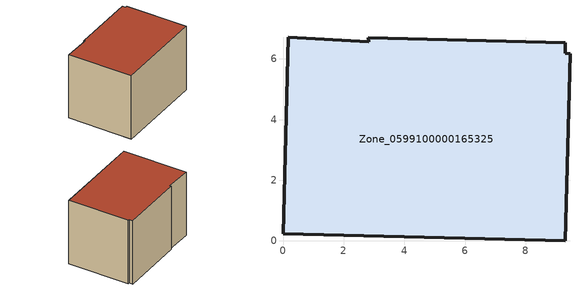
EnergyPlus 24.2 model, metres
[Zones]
Zone_0599100000165325
 floor ground (C_G): 0.17,6.72 2.82,6.56 2.8,6.69 9.3,6.52 9.3,6.19 9.46,6.18 9.31,0 0,0.23 z0
 wall outside (C_F): 9.3,6.52 2.8,6.69 2.82,6.56 0.17,6.72 0,0.23 9.31,0 9.46,6.18 9.3,6.19 9.3,6.52 z0:6.67
 roof outside (C_R): 9.3,6.19 9.3,6.52 2.8,6.69 2.82,6.56 0.17,6.72 0,0.23 9.31,0 9.46,6.18 z6.67
[BUILDING]
Pand.0599100000165325: North Axis=0; Terrain=City; Loads Convergence Tolerance Value=0.04; Temperature Convergence Tolerance Value=0.4; Solar Distribution=FullExterior; Maximum Number of Warmup Days=25; Minimum Number of Warmup Days=1
[Site:Location]
Rotterdam.The.Hague.AP_ZH_NLD Design_Conditions: Latitude=51.96; Longitude=4.45; Time Zone=1; Elevation=-4.5
[SITE:GROUNDTEMPERATURE:BUILDINGSURFACE]
18, 18, 18, 18, 18, 18, 18, 18, 18, 18, 18, 18
[MATERIAL] Thermal Absorptance=0.9; Solar Absorptance=0.7; Visible Absorptance=0.7
Name | Roughness | Thickness | Conductivity | Density | Specific Heat
G.TC.1946-1964 | MediumSmooth | 0.15 | 1 | 540 | 1210
F.TC.1946-1964 | Rough | 0.3 | 0.857143 | 1920 | 840
R.TC.1946-1964 | MediumRough | 0.2 | 0.235294 | 1500 | 1000
[CONSTRUCTION]
C_G: G.TC.1946-1964
C_F: F.TC.1946-1964
C_R: R.TC.1946-1964
[ZONE]
Zone_0599100000165325: Type=1; Multiplier=1; Ceiling Height=Autocalculate; Volume=Autocalculate; Floor Area=autocalculate; Part of Total Floor Area=Yes
[ZONEINFILTRATION:DESIGNFLOWRATE]
Infil_Zone_0599100000165325: Zone or ZoneList or Space or SpaceList=Zone_0599100000165325; Schedule=AlwaysOn; Design Flow Rate Calculation Method=Flow/Area; Flow Rate per Floor Area=0.003; Constant Term Coefficient=1; Temperature Term Coefficient=0; Velocity Term Coefficient=0; Velocity Squared Term Coefficient=0
[HVACTEMPLATE:ZONE:IDEALLOADSAIRSYSTEM]
Zone_0599100000165325: Maximum Heating Supply Air Temperature=50; Minimum Cooling Supply Air Temperature=13; Maximum Heating Supply Air Humidity Ratio=0.0156; Minimum Cooling Supply Air Humidity Ratio=0.0077; Heating Limit=NoLimit; Cooling Limit=NoLimit; Dehumidification Control Type=ConstantSensibleHeatRatio; Cooling Sensible Heat Ratio=0.7; Dehumidification Setpoint=60; Humidification Control Type=None; Humidification Setpoint=30; Outdoor Air Method=None; Outdoor Air Flow Rate per Person=0.00944; Outdoor Air Flow Rate per Zone Floor Area=0; Outdoor Air Flow Rate per Zone=0; Demand Controlled Ventilation Type=None; Outdoor Air Economizer Type=NoEconomizer; Heat Recovery Type=None; Sensible Heat Recovery Effectiveness=0.7; Latent Heat Recovery Effectiveness=0.65
[ZONECONTROL:THERMOSTAT]
ThermostatControl_Zone_0599100000165325: Zone or ZoneList=Zone_0599100000165325; Control Type Schedule=DualSetpointControlType; Control 1=Thermostat_Zone_0599100000165325; Temperature Difference Between Cutout And Setpoint=0
[THERMOSTATSETPOINT:DUALSETPOINT]
Thermostat_Zone_0599100000165325: Heating Setpoint Temperature Schedule=HeatingSetpoint_Zone_0599100000165325; Cooling Setpoint Temperature Schedule=CoolingSetpoint_Zone_0599100000165325
[SCHEDULE:COMPACT]
HeatingSetpoint_Zone_0599100000165325: Through: 12/31, For: AllDays, Until: 24:00, 21
CoolingSetpoint_Zone_0599100000165325: Through: 12/31, For: AllDays, Until: 24:00, 24
DualSetpointControlType: Through: 12/31, For: AllDays, Until: 24:00, 4
AlwaysOn: Through: 12/31, For: AllDays, Until: 24:00, 1
